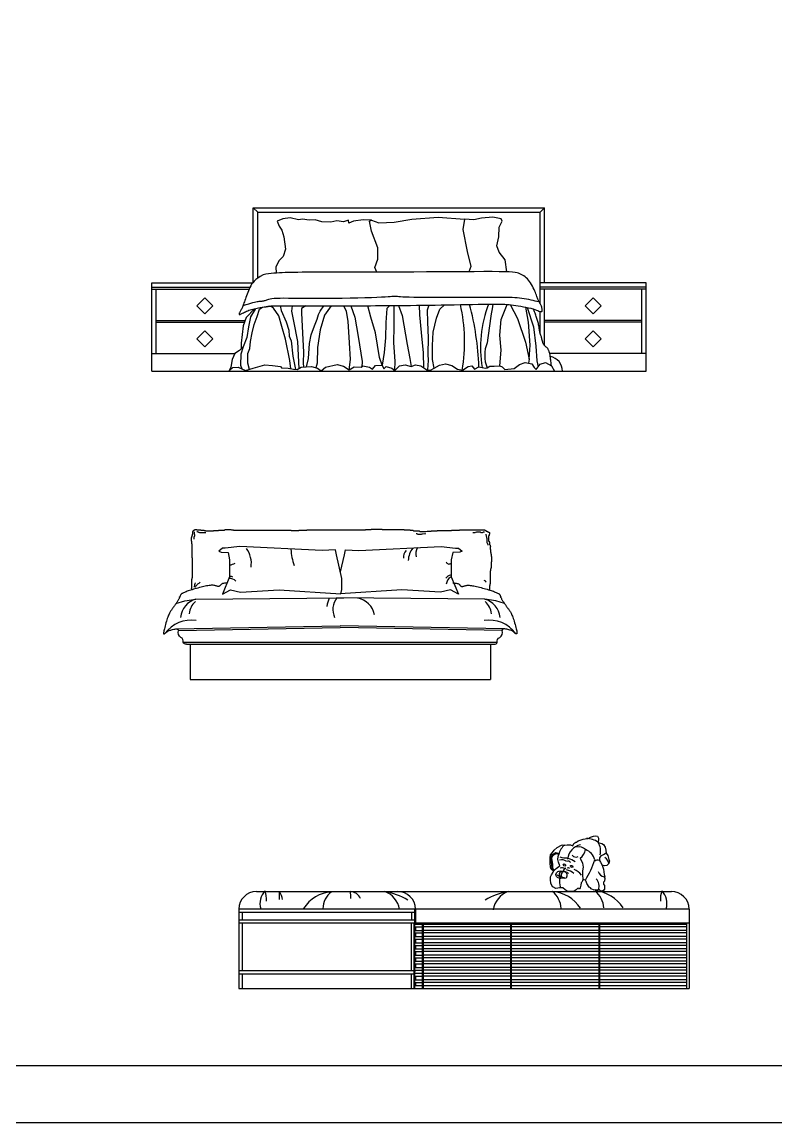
# Model space of a CAD drawing. Header units: inches. Extents: x 4.1 to 46.6, y 13.1 to 37.9.
# Drawn here: x 16.6 to 20.87, y 13.1 to 19.34 of the extents above; entities that cross this region are included whole.
import ezdxf

# ---------------------------------------------------------------- set-up
doc = ezdxf.new("R2010")
doc.units = ezdxf.units.IN
doc.header["$MEASUREMENT"] = 0
for name, color, linetype in [('02', 2, 'Continuous'), ('1', 1, 'Continuous'), ('4', 4, 'Continuous'), ('kadrbm', 4, 'Continuous')]:
    doc.layers.add(name, color=color, linetype=linetype)

# ---------------------------------------------------------------- blocks, each defined once
blk = doc.blocks.new('kadrbm')
at = {"layer": 'kadrbm', "color": 4}
blk.add_lwpolyline([(0, 0), (0, 24.7972), (21, 24.7972), (21, 0), (0, 0)], close=True, dxfattribs=at)
blk.add_lwpolyline([(20.6631, 0.3257), (20.6631, 24.4603), (0.3369, 24.4603), (0.3369, 0.3257), (20.6631, 0.3257)], dxfattribs=at)

msp = doc.modelspace()

# ---------------------------------------------------------------- linework, layer by layer
at = {"layer": '02'}
for p, q in [((17.9352, 18.2602), (17.9102, 18.2852)), ((19.5352, 18.2602), (19.5602, 18.2852)), ((17.3352, 17.8352), (17.8911, 17.8352)), ((20.1352, 17.8352), (19.5352, 17.8352)), ((17.3352, 17.8252), (17.8864, 17.8252)), ((17.3602, 17.4602), (17.3602, 17.8252)), ((20.1352, 17.8252), (19.5352, 17.8252)), ((19.5602, 17.5044), (19.5602, 17.8252)), ((20.1102, 17.4602), (20.1102, 17.8252)), ((17.3602, 17.6477), (17.8639, 17.6477)), ((20.1102, 17.6477), (19.5602, 17.6477)), ((17.3602, 17.6377), (17.8604, 17.6377)), ((20.1102, 17.6377), (19.5602, 17.6377)), ((17.5732, 16.4189), (17.5724, 16.4174)), ((17.5724, 16.4174), (17.5724, 16.4088)), ((17.5724, 16.4088), (17.5732, 16.408)), ((17.5747, 16.4213), (17.5732, 16.4189)), ((17.5755, 16.4228), (17.5747, 16.4213)), ((17.5755, 16.4493), (17.5755, 16.4368)), ((17.5755, 16.4368), (17.5763, 16.4353)), ((17.5763, 16.4259), (17.5755, 16.4244)), ((17.5755, 16.4244), (17.5755, 16.4228)), ((17.5763, 16.4353), (17.5763, 16.4259)), ((17.5895, 16.4524), (17.5911, 16.4524)), ((17.5911, 16.4524), (17.5926, 16.4516)), ((17.5926, 16.4516), (17.595, 16.4501)), ((17.595, 16.4501), (17.5981, 16.4493)), ((17.5981, 16.4493), (17.5997, 16.4485)), ((17.5997, 16.4485), (17.6012, 16.4485)), ((17.6012, 16.4485), (17.6059, 16.4462)), ((17.6059, 16.4462), (17.6418, 16.4462)), ((18.8316, 16.4399), (18.8372, 16.4399)), ((18.8372, 16.4399), (18.8387, 16.4383)), ((18.8387, 16.4383), (18.8419, 16.4375)), ((18.8419, 16.4375), (18.8435, 16.4367)), ((18.8435, 16.4367), (18.8627, 16.4375)), ((18.8459, 16.4367), (18.8475, 16.4359)), ((18.8531, 16.4359), (18.8547, 16.4367)), ((18.8563, 16.4367), (18.8579, 16.4375)), ((18.8627, 16.4375), (18.8667, 16.4383)), ((18.8667, 16.4383), (18.8683, 16.4391)), ((18.8683, 16.4391), (18.8874, 16.4399)), ((18.877, 16.4391), (18.8794, 16.4399)), ((19.1657, 16.4447), (19.1538, 16.4447)), ((19.1673, 16.4455), (19.1657, 16.4447)), ((19.1705, 16.4463), (19.1689, 16.4455)), ((19.1737, 16.4471), (19.1705, 16.4463)), ((19.1753, 16.4471), (19.1737, 16.4471)), ((19.1769, 16.4479), (19.1753, 16.4471)), ((19.1952, 16.4479), (19.1769, 16.4479)), ((19.2016, 16.4439), (19.1952, 16.4479)), ((19.1984, 16.4463), (19.1968, 16.4471)), ((19.2, 16.4447), (19.1984, 16.4463)), ((19.2048, 16.4447), (19.2032, 16.4439)), ((19.2064, 16.4447), (19.2048, 16.4447)), ((19.208, 16.4455), (19.2064, 16.4447)), ((19.2128, 16.4471), (19.2096, 16.4455)), ((19.2192, 16.4471), (19.2128, 16.4471)), ((19.2279, 16.4375), (19.2287, 16.4247)), ((19.2279, 16.4327), (19.2287, 16.4303)), ((19.2287, 16.4247), (19.2303, 16.4216)), ((19.2303, 16.4216), (19.2303, 16.4168)), ((19.2303, 16.4168), (19.2319, 16.4136)), ((19.2319, 16.4136), (19.2319, 16.4024)), ((19.2319, 16.4024), (19.2335, 16.3968)), ((19.2335, 16.3968), (19.2335, 16.3897)), ((19.2335, 16.3897), (19.2351, 16.3865)), ((19.2351, 16.3865), (19.2351, 16.3849)), ((19.2351, 16.3849), (19.2359, 16.3833)), ((19.2359, 16.3833), (19.2367, 16.3817)), ((19.2367, 16.3817), (19.2375, 16.3801)), ((19.2375, 16.3801), (19.2375, 16.3737)), ((17.5786, 16.1532), (17.5778, 16.1517)), ((17.5778, 16.1517), (17.5778, 16.1485)), ((17.5794, 16.1548), (17.5786, 16.1532)), ((17.5802, 16.1587), (17.5794, 16.1548)), ((17.581, 16.1618), (17.5802, 16.1602)), ((17.5802, 16.1602), (17.5802, 16.1587)), ((17.5895, 16.1485), (17.5919, 16.1524)), ((17.5919, 16.1524), (17.5934, 16.154)), ((17.5934, 16.154), (17.595, 16.1548)), ((17.595, 16.1548), (17.5965, 16.1563)), ((17.5965, 16.1563), (17.6004, 16.1579)), ((17.6004, 16.1579), (17.6028, 16.1595)), ((17.6028, 16.1595), (17.6059, 16.161)), ((17.6059, 16.161), (17.6075, 16.1626)), ((17.6075, 16.1626), (17.6082, 16.1641)), ((17.6082, 16.1641), (17.609, 16.1657)), ((19.2176, 16.1753), (19.2176, 16.1761)), ((19.2192, 16.1745), (19.2176, 16.1753)), ((19.22, 16.1729), (19.2192, 16.1745)), ((19.2216, 16.1729), (19.22, 16.1729)), ((19.2232, 16.1721), (19.2216, 16.1729)), ((19.224, 16.1705), (19.2232, 16.1721)), ((19.2255, 16.1697), (19.224, 16.1705)), ((19.2271, 16.1689), (19.2255, 16.1697)), ((19.2279, 16.1673), (19.2271, 16.1689)), ((19.2287, 16.1657), (19.2279, 16.1673)), ((17.5747, 16.1376), (17.5739, 16.1361)), ((17.5755, 16.1392), (17.5747, 16.1376)), ((17.5763, 16.1408), (17.5755, 16.1392)), ((17.5771, 16.1423), (17.5763, 16.1408)), ((17.5778, 16.1485), (17.5771, 16.147)), ((17.5771, 16.147), (17.5771, 16.1423)), ((17.581, 16.1384), (17.5825, 16.1392)), ((17.5825, 16.1392), (17.5849, 16.1423)), ((17.5849, 16.1423), (17.5895, 16.1485)), ((17.4927, 16.0784), (17.4927, 16.081)), ((19.3127, 16.0784), (19.3127, 16.081)), ((17.5135, 15.8243), (19.2919, 15.8243)), ((17.9283, 14.4127), (20.2783, 14.4127)), ((17.8283, 14.3127), (17.8283, 13.8627)), ((17.8283, 14.3127), (17.8283, 14.3127)), ((18.8233, 14.2947), (17.8283, 14.2947)), ((17.8463, 14.2947), (17.8463, 14.2507)), ((17.9283, 14.3127), (17.9283, 14.3127)), ((18.8053, 14.2947), (18.8053, 14.2507)), ((18.8283, 14.3127), (18.8283, 14.3127)), ((20.3783, 14.3127), (20.3783, 14.3127)), ((18.8233, 14.2507), (17.8283, 14.2507)), ((17.8463, 14.2327), (17.8463, 13.9627)), ((18.8043, 14.2327), (18.8043, 13.9627)), ((18.8193, 14.2327), (18.8193, 13.8627)), ((18.8223, 14.2327), (18.8223, 14.2327)), ((18.8223, 14.2277), (18.8683, 14.2277)), ((18.8683, 13.8627), (18.8683, 14.2327)), ((18.8733, 13.8627), (18.8733, 14.2327)), ((18.8733, 14.2277), (19.3683, 14.2277)), ((19.3683, 13.8627), (19.3683, 14.2327)), ((19.3733, 13.8627), (19.3733, 14.2327)), ((19.3733, 14.2277), (19.8683, 14.2277)), ((19.8683, 13.8627), (19.8683, 14.2327)), ((19.8733, 13.8627), (19.8733, 14.2327)), ((19.8733, 14.2277), (20.3658, 14.2277)), ((20.3658, 13.8627), (20.3658, 14.2327)), ((18.8223, 14.2127), (18.8683, 14.2127)), ((18.8223, 14.1927), (18.8683, 14.1927)), ((18.8223, 14.1777), (18.8683, 14.1777)), ((18.8223, 14.1577), (18.8683, 14.1577)), ((18.8283, 14.2127), (18.8283, 14.1927)), ((18.8283, 14.1777), (18.8283, 14.1577)), ((19.3683, 14.2127), (18.8733, 14.2127)), ((19.3683, 14.1927), (18.8733, 14.1927)), ((19.3683, 14.1777), (18.8733, 14.1777)), ((19.3683, 14.1577), (18.8733, 14.1577)), ((19.8683, 14.2127), (19.3733, 14.2127)), ((19.8683, 14.1927), (19.3733, 14.1927)), ((19.8683, 14.1777), (19.3733, 14.1777)), ((19.8683, 14.1577), (19.3733, 14.1577)), ((20.3658, 14.2127), (19.8733, 14.2127)), ((20.3658, 14.1927), (19.8733, 14.1927)), ((20.3658, 14.1777), (19.8733, 14.1777)), ((20.3658, 14.1577), (19.8733, 14.1577)), ((18.8223, 14.1427), (18.8683, 14.1427)), ((18.8223, 14.1227), (18.8683, 14.1227)), ((18.8223, 14.1077), (18.8683, 14.1077)), ((18.8283, 14.1427), (18.8283, 14.1227)), ((18.8283, 14.1077), (18.8283, 14.0877)), ((19.3683, 14.1427), (18.8733, 14.1427)), ((19.3683, 14.1227), (18.8733, 14.1227)), ((19.3683, 14.1077), (18.8733, 14.1077)), ((19.8683, 14.1427), (19.3733, 14.1427)), ((19.8683, 14.1227), (19.3733, 14.1227)), ((19.8683, 14.1077), (19.3733, 14.1077)), ((20.3658, 14.1427), (19.8733, 14.1427)), ((20.3658, 14.1227), (19.8733, 14.1227)), ((20.3658, 14.1077), (19.8733, 14.1077)), ((18.8223, 14.0877), (18.8683, 14.0877)), ((18.8223, 14.0727), (18.8683, 14.0727)), ((18.8223, 14.0527), (18.8683, 14.0527)), ((18.8223, 14.0377), (18.8683, 14.0377)), ((18.8283, 14.0727), (18.8283, 14.0527)), ((18.8283, 14.0377), (18.8283, 14.0177)), ((19.3683, 14.0877), (18.8733, 14.0877)), ((19.3683, 14.0727), (18.8733, 14.0727)), ((19.3683, 14.0527), (18.8733, 14.0527)), ((19.3683, 14.0377), (18.8733, 14.0377)), ((19.8683, 14.0877), (19.3733, 14.0877)), ((19.8683, 14.0727), (19.3733, 14.0727)), ((19.8683, 14.0527), (19.3733, 14.0527)), ((19.8683, 14.0377), (19.3733, 14.0377)), ((20.3658, 14.0877), (19.8733, 14.0877)), ((20.3658, 14.0727), (19.8733, 14.0727)), ((20.3658, 14.0527), (19.8733, 14.0527)), ((20.3658, 14.0377), (19.8733, 14.0377)), ((18.8223, 14.0177), (18.8683, 14.0177)), ((18.8223, 14.0027), (18.8683, 14.0027)), ((18.8223, 13.9827), (18.8683, 13.9827)), ((18.8283, 14.0027), (18.8283, 13.9827)), ((19.3683, 14.0177), (18.8733, 14.0177)), ((19.3683, 14.0027), (18.8733, 14.0027)), ((19.3683, 13.9827), (18.8733, 13.9827)), ((19.8683, 14.0177), (19.3733, 14.0177)), ((19.8683, 14.0027), (19.3733, 14.0027)), ((19.8683, 13.9827), (19.3733, 13.9827)), ((20.3658, 14.0177), (19.8733, 14.0177)), ((20.3658, 14.0027), (19.8733, 14.0027)), ((20.3658, 13.9827), (19.8733, 13.9827)), ((18.8193, 13.9627), (17.8283, 13.9627)), ((18.8193, 13.9447), (17.8283, 13.9447)), ((17.8463, 13.9447), (17.8463, 13.8627)), ((18.8043, 13.9447), (18.8043, 13.8627)), ((18.8223, 13.9677), (18.8683, 13.9677)), ((18.8223, 13.9627), (18.8283, 13.9627)), ((18.8223, 13.9327), (18.8683, 13.9327)), ((18.8223, 13.9127), (18.8683, 13.9127)), ((18.8683, 13.9477), (18.8264, 13.9477)), ((18.8283, 13.9677), (18.8283, 13.9627)), ((18.8283, 13.9327), (18.8283, 13.9127)), ((19.3683, 13.9677), (18.8733, 13.9677)), ((19.3683, 13.9477), (18.8733, 13.9477)), ((19.3683, 13.9327), (18.8733, 13.9327)), ((19.3683, 13.9127), (18.8733, 13.9127)), ((19.8683, 13.9677), (19.3733, 13.9677)), ((19.8683, 13.9477), (19.3733, 13.9477)), ((19.8683, 13.9327), (19.3733, 13.9327)), ((19.8683, 13.9127), (19.3733, 13.9127)), ((20.3658, 13.9677), (19.8733, 13.9677)), ((20.3658, 13.9477), (19.8733, 13.9477)), ((20.3658, 13.9327), (19.8733, 13.9327)), ((20.3658, 13.9127), (19.8733, 13.9127)), ((17.8283, 13.8627), (20.3783, 13.8627)), ((18.8223, 13.8977), (18.8683, 13.8977)), ((18.8683, 13.8777), (18.8223, 13.8777)), ((18.8283, 13.8977), (18.8283, 13.8777)), ((19.3683, 13.8977), (18.8733, 13.8977)), ((19.3683, 13.8777), (18.8733, 13.8777)), ((19.8683, 13.8977), (19.3733, 13.8977)), ((19.8683, 13.8777), (19.3733, 13.8777)), ((20.3658, 13.8977), (19.8733, 13.8977)), ((20.3658, 13.8777), (19.8733, 13.8777))]:
    msp.add_line(p, q, dxfattribs=at)
for points in [[(18.5799, 18.2147), (18.5326, 18.2175), (18.477, 18.2092), (18.4519, 18.198), (18.4492, 18.2147), (18.4214, 18.2064), (18.3824, 18.2119), (18.3491, 18.2036), (18.299, 18.2064), (18.2601, 18.2175), (18.2267, 18.2147), (18.1878, 18.2203), (18.1655, 18.2175), (18.1182, 18.2286), (18.0765, 18.223), (18.046, 18.2092), (18.0571, 18.1814), (18.071, 18.1591), (18.0821, 18.1202), (18.0932, 18.0508), (18.0793, 18.0091), (18.0571, 17.9869), (18.0376, 17.9508), (18.04, 17.9156)], [(18.6094, 17.9203), (18.5993, 17.948), (18.616, 17.9952), (18.616, 18.0591), (18.5799, 18.1536), (18.5687, 18.2092), (18.5799, 18.2147), (18.6216, 18.2008), (18.7078, 18.2036), (18.8079, 18.2203), (18.958, 18.2314), (19.1054, 18.2203), (19.0971, 18.1619), (19.1221, 18.0369), (19.1416, 17.9535), (19.1301, 17.9234)], [(19.3468, 17.9222), (19.3362, 17.9897), (19.3028, 18.0341), (19.2889, 18.0702), (19.3001, 18.1202), (19.3028, 18.1758), (19.3195, 18.2092), (19.314, 18.223), (19.2667, 18.2314), (19.2027, 18.2258), (19.1582, 18.2175), (19.1054, 18.2203)], [(17.9657, 17.906), (17.949, 17.8963), (17.9351, 17.8871), (17.9237, 17.8782), (17.9144, 17.8695), (17.9068, 17.8608), (17.9006, 17.8522), (17.8953, 17.8434), (17.8906, 17.8343), (17.8863, 17.825), (17.8822, 17.8154), (17.8783, 17.8058), (17.8747, 17.7962), (17.8713, 17.7867), (17.8681, 17.7776), (17.8651, 17.7688), (17.8623, 17.7606), (17.8597, 17.7531), (17.8573, 17.7461), (17.855, 17.7397), (17.8528, 17.7338), (17.8506, 17.7283), (17.8485, 17.7232), (17.8464, 17.7183), (17.8443, 17.7137), (17.8421, 17.7093), (17.8399, 17.7051), (17.8378, 17.7011), (17.8357, 17.6974), (17.8339, 17.694), (17.8323, 17.6909), (17.8309, 17.6881), (17.8299, 17.6858), (17.8294, 17.6838), (17.8292, 17.6823), (17.8295, 17.6812), (17.8303, 17.6805), (17.8315, 17.6803), (17.8333, 17.6805), (17.8355, 17.6812), (17.8383, 17.6823), (17.8416, 17.6839), (17.8454, 17.6859), (17.8497, 17.6883), (17.8545, 17.6908), (17.8598, 17.6936), (17.8656, 17.6964), (17.8717, 17.6992), (17.8783, 17.702), (17.8852, 17.7046), (17.8925, 17.707), (17.9001, 17.7093), (17.9078, 17.7115), (17.9158, 17.7135), (17.9238, 17.7153), (17.9319, 17.717), (17.94, 17.7186), (17.948, 17.72), (17.9559, 17.7212), (17.9635, 17.7224), (17.9707, 17.7234), (17.9774, 17.7243), (17.9836, 17.7252), (17.9891, 17.726), (17.9939, 17.7267), (17.9979, 17.7273), (18.0013, 17.728), (18.0047, 17.7285), (18.0083, 17.729), (18.0125, 17.7295), (18.0178, 17.7299), (18.0244, 17.7302), (18.0327, 17.7304), (18.0431, 17.7305), (18.0555, 17.7306), (18.0697, 17.7306), (18.0856, 17.7305), (18.103, 17.7305), (18.1218, 17.7304), (18.1418, 17.7304), (18.1629, 17.7304), (18.1849, 17.7304), (18.2076, 17.7304), (18.2306, 17.7305), (18.2537, 17.7306), (18.2765, 17.7307), (18.2989, 17.7308), (18.3205, 17.7308), (18.341, 17.7308), (18.3602, 17.7308), (18.3786, 17.7308), (18.3964, 17.7307), (18.4143, 17.7306), (18.4326, 17.7305), (18.4517, 17.7305), (18.4722, 17.7305), (18.4945, 17.7305), (18.5189, 17.7305), (18.5453, 17.7307), (18.5735, 17.7308), (18.6031, 17.731), (18.6341, 17.7313), (18.6661, 17.7315), (18.6989, 17.7318), (18.7322, 17.7321), (18.766, 17.7325), (18.8, 17.7328), (18.8344, 17.7332), (18.8691, 17.7336), (18.9041, 17.7341), (18.9394, 17.7345), (18.975, 17.735), (19.0109, 17.7356), (19.047, 17.7362), (19.0829, 17.7369), (19.1182, 17.7375), (19.1522, 17.7381), (19.1846, 17.7387), (19.2149, 17.7391), (19.2425, 17.7395), (19.2669, 17.7398), (19.2879, 17.7399), (19.3059, 17.7399), (19.3215, 17.7396), (19.3352, 17.7391), (19.3476, 17.7384), (19.3594, 17.7374), (19.3712, 17.7362), (19.3834, 17.7346), (19.3967, 17.7326), (19.4107, 17.7304), (19.4253, 17.7279), (19.4399, 17.7252), (19.4545, 17.7222), (19.4685, 17.7192), (19.4817, 17.7159), (19.4937, 17.7126), (19.5043, 17.7093), (19.5136, 17.7061), (19.5215, 17.7032), (19.5282, 17.7007), (19.5337, 17.6988), (19.5381, 17.6977), (19.5414, 17.6976), (19.5439, 17.6985), (19.5454, 17.7007), (19.5462, 17.7039), (19.5462, 17.7079), (19.5458, 17.7125), (19.5448, 17.7174), (19.5435, 17.7225), (19.5419, 17.7274), (19.5402, 17.732), (19.5384, 17.736), (19.5366, 17.7395), (19.5348, 17.7427), (19.533, 17.7457), (19.5312, 17.7484), (19.5294, 17.7512), (19.5277, 17.754), (19.5261, 17.757), (19.5246, 17.7603), (19.5231, 17.764), (19.5215, 17.768), (19.5199, 17.7726), (19.5181, 17.7778), (19.516, 17.7835), (19.5137, 17.79), (19.5109, 17.7972), (19.5078, 17.8052), (19.5042, 17.8139), (19.5002, 17.823), (19.4959, 17.8323), (19.4911, 17.8417), (19.486, 17.851), (19.4806, 17.8599), (19.4749, 17.8682), (19.4689, 17.8759), (19.4626, 17.8828), (19.456, 17.8891), (19.4493, 17.8948), (19.4423, 17.8998), (19.4352, 17.9043), (19.4279, 17.9082), (19.4205, 17.9116), (19.4129, 17.9144), (19.404, 17.9169), (19.3928, 17.9189), (19.3782, 17.9205), (19.3591, 17.9217), (19.3344, 17.9226), (19.303, 17.9232), (19.2638, 17.9236), (19.2161, 17.9236), (19.1608, 17.9235), (19.0993, 17.9232), (19.033, 17.9228), (18.9633, 17.9224), (18.8915, 17.9219), (18.8189, 17.9214), (18.747, 17.9209), (18.677, 17.9206), (18.6094, 17.9203), (18.5448, 17.9202), (18.4837, 17.92), (18.4264, 17.92), (18.3736, 17.9199), (18.3256, 17.9199), (18.283, 17.9199), (18.246, 17.9199), (18.2142, 17.9199), (18.1867, 17.9198), (18.1629, 17.9197), (18.142, 17.9195), (18.1234, 17.9192), (18.1063, 17.9189), (18.09, 17.9183), (18.0738, 17.9177), (18.0578, 17.9168), (18.0419, 17.9158), (18.0262, 17.9144), (18.0107, 17.9128), (17.9954, 17.9109), (17.9804, 17.9086), (17.9657, 17.906)], [(17.8526, 17.7327), (17.8695, 17.7378), (17.8841, 17.7421), (17.8966, 17.7456), (17.9073, 17.7484), (17.9165, 17.7506), (17.9245, 17.7523), (17.9315, 17.7537), (17.9379, 17.7547), (17.9439, 17.7555), (17.9496, 17.7561), (17.9549, 17.7566), (17.96, 17.7572), (17.9648, 17.7578), (17.9693, 17.7585), (17.9737, 17.7595), (17.9779, 17.7607), (17.982, 17.7622), (17.9864, 17.764), (17.9915, 17.7659), (17.9978, 17.7678), (18.0057, 17.7696), (18.0156, 17.7713), (18.0279, 17.7727), (18.0432, 17.7737), (18.0617, 17.7743), (18.0835, 17.7744), (18.1085, 17.7743), (18.1367, 17.774), (18.1679, 17.7736), (18.2023, 17.7731), (18.2396, 17.7728), (18.2799, 17.7727), (18.3229, 17.7728), (18.3677, 17.7732), (18.4131, 17.7738), (18.458, 17.7746), (18.5014, 17.7756), (18.542, 17.7766), (18.5788, 17.7778), (18.6106, 17.7789), (18.6367, 17.7801), (18.6575, 17.7812), (18.6736, 17.7823), (18.686, 17.7833), (18.6952, 17.7841), (18.702, 17.7847), (18.7072, 17.7851), (18.7115, 17.7852), (18.7156, 17.7851), (18.7203, 17.7847), (18.726, 17.7841), (18.7335, 17.7834), (18.7434, 17.7827), (18.7562, 17.7819), (18.7728, 17.7812), (18.7935, 17.7805), (18.819, 17.78), (18.8485, 17.7796), (18.8813, 17.7793), (18.9166, 17.7791), (18.9537, 17.779), (18.9916, 17.779), (19.0295, 17.7789), (19.0668, 17.7789), (19.1027, 17.7789), (19.1369, 17.7789), (19.1695, 17.7789), (19.2003, 17.7789), (19.2292, 17.7789), (19.2562, 17.7789), (19.2812, 17.7789), (19.304, 17.7789), (19.3247, 17.7789), (19.3435, 17.7789), (19.3606, 17.7787), (19.3763, 17.7784), (19.391, 17.7778), (19.4048, 17.777), (19.418, 17.7758), (19.431, 17.7742), (19.4439, 17.7723), (19.4567, 17.77), (19.4693, 17.7674), (19.4815, 17.7647), (19.4934, 17.7618), (19.5046, 17.759), (19.5152, 17.7564), (19.525, 17.7539)], [(17.9213, 17.7105), (17.8935, 17.6675), (17.8824, 17.6107), (17.8727, 17.5511), (17.8519, 17.497), (17.8311, 17.4776), (17.8061, 17.4596), (17.7909, 17.4263), (17.7825, 17.382), (17.7741, 17.3615)], [(17.9171, 17.7138), (17.87, 17.6648), (17.8533, 17.6176), (17.8422, 17.5178), (17.8422, 17.488)], [(17.8876, 17.3701), (17.8797, 17.4055), (17.8797, 17.4602), (17.8908, 17.4887), (17.8949, 17.5289), (17.9032, 17.5774), (17.9143, 17.6246), (17.9324, 17.6689), (17.9449, 17.7119), (17.9629, 17.7216), (18.0018, 17.7299)], [(18.123, 17.374), (18.1174, 17.4201), (18.093, 17.5404), (18.0721, 17.6137), (18.0546, 17.673), (18.0249, 17.7167), (18.0065, 17.7288)], [(18.0626, 17.7306), (18.0686, 17.7027), (18.0965, 17.6399), (18.1105, 17.5928), (18.114, 17.5579), (18.1244, 17.5317), (18.1332, 17.4445), (18.1488, 17.3701)], [(18.1699, 17.3755), (18.1663, 17.448), (18.1628, 17.5282), (18.1401, 17.6434), (18.1279, 17.6992), (18.1318, 17.7304)], [(18.2076, 17.7304), (18.1838, 17.7149), (18.1821, 17.6905), (18.189, 17.5753), (18.1943, 17.4672), (18.1925, 17.4079), (18.1945, 17.3829)], [(18.2106, 17.3841), (18.2222, 17.4323), (18.2275, 17.516), (18.2379, 17.5666), (18.2571, 17.6172), (18.2711, 17.6538), (18.2798, 17.6818), (18.2886, 17.6992), (18.3097, 17.7308)], [(18.3506, 17.7308), (18.313, 17.6765), (18.2886, 17.5945), (18.2728, 17.4933), (18.2711, 17.4044), (18.2641, 17.3797)], [(18.4531, 17.3677), (18.4614, 17.4253), (18.4544, 17.5213), (18.4475, 17.6434), (18.437, 17.6975), (18.4234, 17.7306)], [(18.462, 17.7305), (18.4859, 17.6661), (18.5033, 17.5562), (18.526, 17.4148), (18.5248, 17.3832)], [(18.6393, 17.3943), (18.6256, 17.4375), (18.6029, 17.5771), (18.5749, 17.6661), (18.5594, 17.7307)], [(18.6825, 17.7317), (18.6657, 17.7149), (18.6605, 17.6347), (18.6587, 17.5492), (18.6517, 17.4654), (18.6393, 17.3943)], [(18.7112, 17.363), (18.7129, 17.4166), (18.7059, 17.5213), (18.7076, 17.6155), (18.7076, 17.7079), (18.7074, 17.7319)], [(18.7322, 17.7321), (18.753, 17.6748), (18.781, 17.5108), (18.7967, 17.4323), (18.8035, 17.3865)], [(18.8765, 17.3785), (18.8735, 17.4637), (18.863, 17.5788), (18.8525, 17.6783), (18.8517, 17.7334)], [(18.9041, 17.7341), (18.8944, 17.7062), (18.8962, 17.6381), (18.8997, 17.5492), (18.8979, 17.4567), (18.9014, 17.4201), (18.8974, 17.3673)], [(18.9344, 17.3769), (18.9241, 17.4253), (18.9241, 17.5056), (18.9294, 17.5806), (18.9486, 17.6608), (18.966, 17.7114), (18.9929, 17.7353)], [(19.3068, 17.391), (19.3147, 17.4794), (19.306, 17.5632), (19.3147, 17.6521), (19.3476, 17.7384)], [(19.3653, 17.7368), (19.4073, 17.6591), (19.4526, 17.5248), (19.4719, 17.4271), (19.4687, 17.4051)], [(19.4719, 17.4271), (19.4788, 17.5073), (19.4684, 17.6382), (19.4545, 17.7222)], [(19.4615, 17.7207), (19.498, 17.6103), (19.5103, 17.5021), (19.5155, 17.4184), (19.5234, 17.3847)], [(19.5993, 17.391), (19.5979, 17.4006), (19.5967, 17.409), (19.5957, 17.4162), (19.5949, 17.4226), (19.5942, 17.4283), (19.5935, 17.4334), (19.5929, 17.4382), (19.5922, 17.4428), (19.5915, 17.4473), (19.5907, 17.4517), (19.5898, 17.4561), (19.5888, 17.4604), (19.5878, 17.4645), (19.5866, 17.4685), (19.5854, 17.4723), (19.584, 17.4758), (19.5826, 17.4791), (19.581, 17.4821), (19.5794, 17.485), (19.5776, 17.4876), (19.5758, 17.49), (19.5739, 17.4922), (19.5718, 17.4943), (19.5697, 17.4962), (19.5675, 17.4981), (19.5653, 17.4999), (19.563, 17.5018), (19.5607, 17.5038), (19.5585, 17.5062), (19.5564, 17.5089), (19.5543, 17.512), (19.5524, 17.5157), (19.5507, 17.5201), (19.5491, 17.5249), (19.5477, 17.5301), (19.5463, 17.5354), (19.5451, 17.5406), (19.5439, 17.5457), (19.5428, 17.5504), (19.5417, 17.5546), (19.5405, 17.5581), (19.5394, 17.5611), (19.5383, 17.5637), (19.5372, 17.5663), (19.5362, 17.5689), (19.5351, 17.5718), (19.5341, 17.5752), (19.5331, 17.5793), (19.5321, 17.5841), (19.5312, 17.5897), (19.5302, 17.5958), (19.5293, 17.6024), (19.5283, 17.6092), (19.5272, 17.616), (19.526, 17.6228), (19.5247, 17.6294), (19.5234, 17.6356), (19.5218, 17.6416), (19.5202, 17.6473), (19.5185, 17.653), (19.5166, 17.6586), (19.5146, 17.6643), (19.5125, 17.6702), (19.5103, 17.6763), (19.508, 17.6827), (19.5057, 17.6892), (19.5035, 17.6955), (19.5014, 17.7013), (19.4997, 17.7063), (19.4983, 17.7102), (19.4974, 17.7128), (19.497, 17.7137)], [(17.8519, 17.497), (17.8394, 17.4568), (17.838, 17.3931), (17.8445, 17.3724)], [(17.7741, 17.3615), (17.7945, 17.3802), (17.8242, 17.3833), (17.8445, 17.3724), (17.8664, 17.363), (17.9087, 17.3771), (17.9759, 17.3959), (18.0182, 17.3927), (18.0636, 17.3865), (18.0698, 17.3787), (18.1074, 17.3771), (18.1386, 17.3708), (18.159, 17.3693), (18.1809, 17.3818), (18.2403, 17.3865), (18.2732, 17.3771), (18.2935, 17.3615), (18.3186, 17.3818), (18.3843, 17.3974), (18.4202, 17.388), (18.4531, 17.3677), (18.4812, 17.3849), (18.5204, 17.3833), (18.5313, 17.3896), (18.5689, 17.3833), (18.5845, 17.3708), (18.6017, 17.3927), (18.6393, 17.3943), (18.6486, 17.3724), (18.6627, 17.3865), (18.6956, 17.3771), (18.7112, 17.363), (18.7378, 17.3896), (18.7707, 17.3959), (18.8035, 17.3865), (18.828, 17.3957), (18.8593, 17.3894), (18.8937, 17.3675), (18.9141, 17.366), (18.9344, 17.3769), (18.9641, 17.3941), (18.9986, 17.4019), (19.0345, 17.3925), (19.0674, 17.3707), (19.094, 17.366), (19.1268, 17.3863), (19.1487, 17.3894), (19.1628, 17.3707), (19.1879, 17.3847), (19.2254, 17.3769), (19.2348, 17.3785), (19.2504, 17.3879), (19.2739, 17.3879), (19.3068, 17.391), (19.3193, 17.3847), (19.3349, 17.3691), (19.3881, 17.3754), (19.4178, 17.3972), (19.4491, 17.4082), (19.4882, 17.4019), (19.5007, 17.3816), (19.5117, 17.3691), (19.5352, 17.4004), (19.5649, 17.4082), (19.5993, 17.391), (19.6159, 17.3602)], [(17.4857, 15.8904), (18.4018, 15.908)], [(19.3197, 15.8904), (18.4035, 15.908)], [(19.8633, 14.6916), (19.8697, 14.6881), (19.8841, 14.6841), (19.894, 14.6784), (19.9027, 14.6645), (19.9064, 14.6468), (19.908, 14.6289), (19.9173, 14.6157), (19.9247, 14.5937), (19.9267, 14.5865), (19.9229, 14.5708), (19.9125, 14.5604), (19.8999, 14.5586), (19.8869, 14.5621), (19.8944, 14.5387), (19.8979, 14.5089), (19.9004, 14.4965), (19.8974, 14.4935), (19.9019, 14.4879), (19.9001, 14.471), (19.894, 14.4651), (19.8943, 14.4544), (19.8998, 14.4463), (19.8996, 14.4335), (19.8984, 14.4254), (19.8949, 14.4197), (19.8881, 14.4144), (19.8758, 14.4166), (19.8698, 14.4234), (19.8658, 14.423), (19.8588, 14.4197), (19.8479, 14.422), (19.8413, 14.4207), (19.824, 14.4271), (19.8206, 14.4341), (19.8116, 14.438), (19.7984, 14.4574), (19.7952, 14.4699), (19.7918, 14.4776), (19.7829, 14.4794), (19.7765, 14.4835), (19.7742, 14.4726), (19.7716, 14.465), (19.7665, 14.4618), (19.7657, 14.449), (19.7631, 14.4414), (19.7618, 14.4339), (19.757, 14.4281), (19.7523, 14.4284), (19.7499, 14.4322), (19.7455, 14.4291), (19.7388, 14.4218), (19.7282, 14.4141), (19.7237, 14.4123), (19.7116, 14.4125), (19.6996, 14.4121), (19.6887, 14.4144), (19.6759, 14.4219), (19.6641, 14.4335), (19.6567, 14.4341), (19.644, 14.4342), (19.6348, 14.432), (19.6236, 14.4303), (19.6068, 14.4388), (19.6007, 14.4462), (19.5948, 14.459), (19.593, 14.4789), (19.5927, 14.4963), (19.5983, 14.5075), (19.6083, 14.5218), (19.6104, 14.5287), (19.598, 14.5389), (19.5936, 14.5505), (19.5907, 14.5743), (19.5915, 14.5864), (19.5911, 14.6051), (19.5929, 14.6213), (19.6038, 14.6344), (19.6147, 14.6461), (19.6313, 14.6617), (19.6555, 14.6747), (19.6639, 14.6775), (19.6741, 14.6758), (19.6873, 14.6777), (19.7076, 14.6762), (19.7194, 14.6713), (19.7261, 14.6853), (19.7368, 14.6924), (19.7409, 14.6921), (19.7501, 14.7003), (19.7781, 14.7083), (19.7892, 14.7113), (19.7964, 14.7133), (19.8018, 14.7125), (19.8058, 14.7129), (19.8191, 14.7208), (19.836, 14.7264), (19.8492, 14.7283), (19.8602, 14.7254), (19.8658, 14.7152), (19.866, 14.7059), (19.8642, 14.6963), (19.8633, 14.6916)], [(19.6415, 14.6276), (19.623, 14.6319), (19.6008, 14.6181), (19.5934, 14.6019), (19.599, 14.5644), (19.6002, 14.5435), (19.6118, 14.5304)], [(19.6403, 14.6225), (19.6239, 14.6263), (19.605, 14.6144), (19.5989, 14.6012), (19.6043, 14.5649), (19.6054, 14.5456), (19.6158, 14.534)], [(19.6104, 14.5287), (19.6257, 14.5435), (19.6408, 14.5536), (19.6464, 14.5582), (19.6378, 14.5781), (19.635, 14.5939), (19.6361, 14.6107), (19.6403, 14.6225)], [(19.7614, 14.6011), (19.7748, 14.5729), (19.7782, 14.5512), (19.7741, 14.5307), (19.7745, 14.5047), (19.7765, 14.4835)], [(19.908, 14.6289), (19.8941, 14.6202), (19.8785, 14.6154), (19.8703, 14.6026), (19.8704, 14.5879), (19.8773, 14.5785), (19.8869, 14.5621)], [(19.6759, 14.5667), (19.6789, 14.5625), (19.6787, 14.5588), (19.6753, 14.5567), (19.6688, 14.5582), (19.6667, 14.5616), (19.666, 14.566), (19.6674, 14.5682), (19.6689, 14.5689), (19.6721, 14.5679), (19.6759, 14.5667)], [(19.7157, 14.5586), (19.7204, 14.5531), (19.7199, 14.5496), (19.7158, 14.549), (19.7113, 14.5496), (19.7079, 14.5527), (19.7058, 14.5574), (19.7063, 14.5609), (19.7116, 14.5606), (19.7157, 14.5586)], [(19.6562, 14.5263), (19.6699, 14.5263), (19.6746, 14.5253), (19.6792, 14.5222), (19.6821, 14.5193), (19.6853, 14.5112), (19.6856, 14.5002), (19.6816, 14.489), (19.6737, 14.4866), (19.6608, 14.4882), (19.6527, 14.4865), (19.6457, 14.4868), (19.6335, 14.4922), (19.6266, 14.4982), (19.6242, 14.5088), (19.6276, 14.5192), (19.6342, 14.5251), (19.6407, 14.5277), (19.6511, 14.5294), (19.6562, 14.5263)]]:
    msp.add_lwpolyline(points, dxfattribs=at)
for points in [[(17.681, 17.73), (17.6355, 17.7755), (17.59, 17.73), (17.6355, 17.6845)], [(19.7894, 17.73), (19.8349, 17.7755), (19.8804, 17.73), (19.8349, 17.6845)], [(17.681, 17.5425), (17.6355, 17.588), (17.59, 17.5425), (17.6355, 17.497)], [(19.7894, 17.5425), (19.8349, 17.588), (19.8804, 17.5425), (19.8349, 17.497)]]:
    msp.add_lwpolyline(points, close=True, dxfattribs=at)
for centre, radius, start, end in [((18.1542, 17.5236), 0.9529, 350.48063, 12.93386), ((17.5876, 17.3265), 1.6013, 2.08255, 14.88139), ((19.8736, 17.4953), 0.6768, 158.84866, 189.74009), ((23.9753, 16.927), 4.778, 170.20624, 172.85553), ((19.4075, 17.4504), 0.187, 157.71552, 202.60163), ((19.5765, 17.3604), 0.0842, 359.90526, 78.73452), ((17.7572, 16.272), 0.1418, 350.60134, 36.48248), ((18.3704, 16.355), 0.2471, 180.95811, 202.67978), ((18.8106, 16.3077), 0.0497, 134.16147, 188.91915), ((18.9074, 16.283), 0.12, 141.43008, 177.40356), ((18.8972, 16.3246), 0.0669, 147.29577, 193.75278), ((19.0189, 16.2841), 0.0165, 195.31781, 307.86174), ((17.7663, 16.337), 0.0753, 277.72408, 302.18915), ((17.7719, 16.1263), 0.06, 48.72974, 89.25052), ((17.7839, 16.1807), 0.016, 46.0883, 115.01381), ((19.0392, 16.1569), 0.0495, 105.22523, 142.07886), ((19.0586, 16.1477), 0.0558, 125.5447, 174.89455), ((17.6183, 15.9521), 0.1215, 105.95357, 173.83867), ((17.6445, 15.9793), 0.0977, 129.64368, 176.07317), ((18.5003, 16.0028), 0.1756, 155.86769, 171.90673), ((18.4679, 16.0097), 0.1072, 141.99576, 205.04903), ((18.4802, 15.9581), 0.1185, 10.85391, 80.31834), ((19.1871, 15.9521), 0.1215, 6.16133, 74.04643), ((19.1608, 15.9793), 0.0977, 3.92683, 50.35632), ((17.5581, 15.766), 0.1839, 80.96717, 143.99323), ((19.2473, 15.766), 0.1839, 36.00677, 99.03283), ((19.7286, 14.6039), 0.0902, 127.15982, 168.11365), ((19.7869, 14.5819), 0.0984, 104.2449, 171.56415), ((19.7542, 14.6103), 0.0546, 46.72315, 103.44575), ((19.7939, 14.5919), 0.1215, 55.12309, 88.81963), ((19.7837, 14.6426), 0.0935, 346.65284, 31.54993), ((19.6767, 14.6765), 0.0734, 246.19606, 280.54987), ((19.666, 14.4949), 0.1085, 52.0926, 74.70046), ((19.7386, 14.6381), 0.0304, 222.21932, 292.62406), ((19.7161, 14.6628), 0.0765, 306.27581, 350.42358), ((19.7615, 14.5703), 0.0852, 14.81557, 69.30855), ((19.8848, 14.5704), 0.0381, 0.62694, 63.34578), ((19.7441, 14.4681), 0.0997, 129.23094, 199.87289), ((19.6583, 14.5479), 0.0442, 56.19447, 107.16429), ((19.6559, 14.5086), 0.0377, 61.14623, 101.55469), ((19.6771, 14.469), 0.066, 43.90693, 83.37765), ((19.6921, 14.5667), 0.0178, 31.62021, 113.93047), ((19.6931, 14.5364), 0.0105, 40.81816, 118.06852), ((19.6893, 14.4438), 0.1012, 37.93569, 68.06448), ((19.416, 14.7212), 0.4469, 326.99278, 343.20761), ((19.8589, 14.5696), 0.0216, 57.90255, 135.09859), ((19.6409, 14.5114), 0.00927, 193.25126, 283.78447), ((19.659, 14.5083), 0.017, 112.99458, 200.40008), ((19.6556, 14.5024), 0.0125, 180.07092, 287.43873), ((19.6681, 14.5054), 0.014, 131.11936, 293.22464), ((19.5383, 14.2084), 0.3449, 62.68962, 66.18551), ((19.8038, 14.4416), 0.0648, 343.27209, 41.62287), ((19.9052, 14.5368), 0.0423, 193.68321, 261.34798), ((17.9283, 14.3127), 0.1, 90, 180), ((18.0468, 14.3452), 0.0993, 134.81091, 197.59854), ((17.837, 14.3691), 0.1474, 355.90801, 18.41184), ((17.9934, 14.3626), 0.0814, 2.79237, 37.49262), ((17.3574, 14.3779), 0.7014, 359.07245, 2.79514), ((18.3709, 14.2015), 0.2106, 94.91109, 146.83131), ((18.4329, 14.3097), 0.1293, 128.20828, 177.44659), ((18.4569, 14.3471), 0.0657, 23.37069, 88.02975), ((18.2835, 14.3814), 0.1784, 357.34631, 10.10805), ((18.6088, 14.2889), 0.132, 10.38925, 69.6825), ((18.5785, 14.0069), 0.4129, 59.93986, 79.37852), ((18.7283, 14.3127), 0.1, 0, 90), ((19.4296, 14.0069), 0.4129, 100.62148, 120.06014), ((19.3993, 14.2889), 0.132, 110.3175, 171.5692), ((19.5246, 14.3111), 0.1293, 2.55341, 51.79172), ((19.5866, 14.2029), 0.2106, 33.16869, 85.08891), ((19.766, 14.314), 0.1293, 2.55341, 51.79172), ((19.828, 14.2058), 0.2106, 33.16869, 85.08891), ((20.3634, 14.3691), 0.1474, 161.58816, 184.09199), ((20.1536, 14.3452), 0.0993, 342.40146, 45.18909), ((20.2783, 14.3127), 0.1, 0, 90)]:
    msp.add_arc(centre, radius, start, end, dxfattribs=at)
at = {"layer": '1'}
msp.add_line((17.3352, 17.3602), (20.1352, 17.3602), dxfattribs=at)
at = {"layer": '4'}
for p, q in [((17.9102, 18.2852), (19.5602, 18.2852)), ((17.9102, 17.8602), (17.9102, 18.2852)), ((19.5602, 17.8602), (19.5602, 18.2852)), ((17.9352, 18.2602), (19.5352, 18.2602)), ((17.9352, 17.8871), (17.9352, 18.2602)), ((19.5352, 17.742), (19.5352, 18.2602)), ((17.3352, 17.8602), (17.9064, 17.8602)), ((17.3352, 17.3602), (17.3352, 17.8602)), ((20.1352, 17.8602), (19.5352, 17.8602)), ((20.1352, 17.3602), (20.1352, 17.8602)), ((19.5352, 17.5715), (19.5352, 17.6984)), ((17.3352, 17.4602), (17.807, 17.4602)), ((20.1352, 17.4602), (19.5889, 17.4602)), ((17.5311, 15.8143), (19.2742, 15.8143)), ((17.5527, 15.8143), (17.5527, 15.6143)), ((19.2527, 15.8143), (19.2527, 15.6143)), ((17.5527, 15.6143), (19.2527, 15.6143)), ((20.3783, 14.3127), (17.8283, 14.3127)), ((18.8233, 14.3127), (18.8223, 13.8627)), ((18.8283, 14.3127), (18.8283, 14.2327)), ((20.3783, 14.3127), (20.3783, 13.8627)), ((20.3783, 14.2327), (17.8283, 14.2327))]:
    msp.add_line(p, q, dxfattribs=at)
for points in [[(17.5582, 16.1257), (17.5602, 16.1277), (17.5602, 16.1296), (17.5621, 16.1316), (17.5621, 16.1821), (17.5641, 16.184), (17.5641, 16.1898), (17.566, 16.1918), (17.566, 16.3005), (17.5641, 16.3025), (17.5641, 16.3821), (17.5621, 16.3821), (17.5621, 16.3976), (17.5602, 16.3976), (17.5602, 16.4171), (17.5621, 16.419), (17.5621, 16.4229), (17.5641, 16.4248), (17.5641, 16.4287), (17.566, 16.4287), (17.566, 16.4365), (17.568, 16.4365), (17.568, 16.452), (17.5699, 16.452), (17.5699, 16.4559), (17.5718, 16.4559), (17.5718, 16.4578), (17.5738, 16.4578), (17.5738, 16.4598), (17.5757, 16.4598), (17.5757, 16.4617), (17.5796, 16.4617), (17.5796, 16.4637), (17.5874, 16.4637), (17.5893, 16.4617), (17.6107, 16.4617), (17.6126, 16.4598), (17.6301, 16.4598), (17.6321, 16.4578), (17.6379, 16.4578), (17.6399, 16.4559), (17.6846, 16.4559), (17.6865, 16.4578), (17.7137, 16.4578), (17.7156, 16.4598), (17.7448, 16.4598), (17.7506, 16.4637), (17.7837, 16.4637), (17.7856, 16.4617), (17.7953, 16.4617), (17.7973, 16.4598), (18.1218, 16.4598), (18.1237, 16.4578), (18.1684, 16.4578), (18.1704, 16.4598), (18.2131, 16.4598), (18.2151, 16.4617), (18.5455, 16.4617), (18.5474, 16.4637), (18.5785, 16.4637), (18.5804, 16.4656), (18.6387, 16.4656), (18.6407, 16.4637), (18.7631, 16.4637), (18.7651, 16.4617), (18.7961, 16.4617), (18.7981, 16.4598), (18.8136, 16.4598), (18.8195, 16.4559), (18.8486, 16.4559), (18.8544, 16.452), (18.8875, 16.452), (18.8953, 16.454), (18.9166, 16.454), (18.9186, 16.4559), (18.9516, 16.4559), (18.9536, 16.4578), (19.0332, 16.4578), (19.0352, 16.4598), (19.0779, 16.4598), (19.0799, 16.4617), (19.2217, 16.4617), (19.2217, 16.4598), (19.2256, 16.4598), (19.2256, 16.4578), (19.2276, 16.4578), (19.2276, 16.4559), (19.2295, 16.4559), (19.2295, 16.454), (19.2353, 16.454), (19.2353, 16.452), (19.2373, 16.452), (19.2392, 16.4501), (19.2412, 16.4501), (19.2431, 16.4481), (19.2451, 16.4481), (19.2451, 16.4462), (19.247, 16.4462), (19.247, 16.4365), (19.2451, 16.4365), (19.2451, 16.4287), (19.2431, 16.4268), (19.2431, 16.3976), (19.2451, 16.3976), (19.2451, 16.3918), (19.247, 16.3918), (19.247, 16.3763), (19.2489, 16.3763), (19.2509, 16.3743), (19.2529, 16.3663), (19.2523, 16.365), (19.2516, 16.3628), (19.2516, 16.3606), (19.2518, 16.3594), (19.2519, 16.3579), (19.2521, 16.3565), (19.2525, 16.355), (19.2525, 16.3505), (19.2528, 16.3493), (19.2528, 16.3453), (19.2532, 16.3437), (19.2532, 16.3409), (19.2534, 16.3395), (19.2534, 16.338), (19.2541, 16.3355), (19.2541, 16.3343), (19.2545, 16.3328), (19.2547, 16.3314), (19.255, 16.3299), (19.2554, 16.3286), (19.2556, 16.3276), (19.2559, 16.3259), (19.2563, 16.3245), (19.2566, 16.3229), (19.2568, 16.3216), (19.257, 16.3205), (19.2572, 16.3189), (19.2572, 16.3158), (19.2574, 16.3147), (19.2574, 16.3126), (19.2577, 16.3115), (19.2585, 16.3093), (19.259, 16.308), (19.2597, 16.307), (19.2597, 16.3055), (19.2587, 16.3044), (19.2587, 16.2792), (19.2567, 16.2772), (19.2567, 16.2461), (19.2548, 16.2461), (19.2548, 16.2403), (19.2528, 16.2384), (19.2528, 16.2287), (19.2509, 16.2267), (19.2509, 16.1549), (19.2489, 16.1549), (19.2489, 16.1452), (19.247, 16.1432), (19.2472, 16.1205)], [(17.7516, 16.358), (17.7354, 16.358), (17.7146, 16.3406), (17.7273, 16.3354), (17.7679, 16.3322), (17.776, 16.2916), (17.776, 16.1942), (17.7355, 16.0972), (17.7807, 16.1208), (17.8374, 16.1088), (18.056, 16.1211), (18.4057, 16.0978), (18.4123, 16.1241), (18.4123, 16.1856), (18.3816, 16.3195), (18.375, 16.3482), (18.2998, 16.3451), (17.8329, 16.3661), (17.7516, 16.358)], [(19.0558, 16.358), (19.072, 16.358), (19.0929, 16.3406), (19.0802, 16.3354), (19.0395, 16.3322), (19.0314, 16.2916), (19.0314, 16.1942), (19.0719, 16.0972), (19.0267, 16.1208), (18.97, 16.1088), (18.7514, 16.1211), (18.4017, 16.0978), (18.4016, 16.0981)], [(18.4037, 16.2232), (18.4258, 16.3195), (18.4324, 16.3482), (18.5076, 16.3451), (18.9745, 16.3661), (19.0558, 16.358)], [(17.7648, 16.1601), (17.7549, 16.1599), (17.7471, 16.1592), (17.7409, 16.1581), (17.7363, 16.1567), (17.7328, 16.155), (17.7302, 16.1532), (17.7281, 16.1513), (17.7264, 16.1494), (17.7247, 16.1475), (17.723, 16.1458), (17.7212, 16.1442), (17.7194, 16.1428), (17.7175, 16.1416), (17.7154, 16.1408), (17.7133, 16.1403), (17.711, 16.1402), (17.7085, 16.1406), (17.7058, 16.1413), (17.7028, 16.1422), (17.6996, 16.1433), (17.696, 16.1444), (17.6921, 16.1455), (17.6878, 16.1464), (17.6831, 16.147), (17.6779, 16.1472), (17.6723, 16.1471), (17.6663, 16.1466), (17.6598, 16.1458), (17.653, 16.1448), (17.6458, 16.1435), (17.6383, 16.1419), (17.6304, 16.1402), (17.6222, 16.1383), (17.6138, 16.1362), (17.6052, 16.134), (17.5966, 16.1317), (17.588, 16.1294), (17.5795, 16.127), (17.5713, 16.1246), (17.5633, 16.1221), (17.5558, 16.1198), (17.5486, 16.1174), (17.5419, 16.1151), (17.5356, 16.1129), (17.5298, 16.1108), (17.5245, 16.1087), (17.5198, 16.1067), (17.5155, 16.1048), (17.5118, 16.1031), (17.5087, 16.1013), (17.506, 16.0997), (17.5037, 16.098), (17.5017, 16.0963), (17.5001, 16.0945), (17.4987, 16.0926), (17.4974, 16.0905), (17.4964, 16.0883), (17.4954, 16.086), (17.4945, 16.0835), (17.4935, 16.0808), (17.4926, 16.078), (17.4915, 16.0752), (17.4902, 16.0722), (17.4888, 16.0691), (17.4871, 16.066), (17.4853, 16.0628), (17.4832, 16.0596), (17.4811, 16.0564), (17.4789, 16.0533), (17.4768, 16.0502), (17.4746, 16.0472), (17.4726, 16.0443), (17.4707, 16.0415), (17.4689, 16.0389), (17.4672, 16.0363), (17.4655, 16.0338), (17.4638, 16.0314), (17.4622, 16.0289), (17.4604, 16.0265), (17.4587, 16.024), (17.4568, 16.0214), (17.4548, 16.0187), (17.4527, 16.016), (17.4506, 16.0131), (17.4484, 16.0101), (17.4462, 16.007), (17.444, 16.0037), (17.4417, 16.0003), (17.4395, 15.9966), (17.4372, 15.9927), (17.4349, 15.9885), (17.4326, 15.9839), (17.4302, 15.9788), (17.4278, 15.9731), (17.4254, 15.9667), (17.4229, 15.9596), (17.4203, 15.9518), (17.4177, 15.9434), (17.4152, 15.9346), (17.4127, 15.9258), (17.4104, 15.9171), (17.4083, 15.9087), (17.4064, 15.901), (17.4048, 15.8942), (17.4036, 15.8884), (17.4027, 15.8836), (17.4021, 15.8797), (17.4018, 15.8767), (17.4019, 15.8744), (17.4022, 15.8729), (17.4028, 15.872), (17.4037, 15.8716), (17.4048, 15.8717), (17.4061, 15.8722), (17.4076, 15.873), (17.4093, 15.8741), (17.4111, 15.8754), (17.4131, 15.8769), (17.4151, 15.8786), (17.4172, 15.8802), (17.4193, 15.8819), (17.4215, 15.8836), (17.4239, 15.8853), (17.4266, 15.887), (17.4297, 15.8886), (17.4332, 15.8903), (17.4373, 15.892), (17.442, 15.8937), (17.4473, 15.8953), (17.453, 15.8969), (17.459, 15.8982), (17.4649, 15.8992), (17.4705, 15.8998), (17.4755, 15.8999), (17.4797, 15.8994), (17.4829, 15.8981), (17.4849, 15.896), (17.4857, 15.8932), (17.4857, 15.8904)], [(19.0405, 16.1601), (19.0504, 16.1599), (19.0583, 16.1592), (19.0644, 16.1581), (19.0691, 16.1567), (19.0726, 16.155), (19.0752, 16.1532), (19.0772, 16.1513), (19.079, 16.1494), (19.0807, 16.1475), (19.0824, 16.1458), (19.0841, 16.1442), (19.086, 16.1428), (19.0879, 16.1416), (19.0899, 16.1408), (19.0921, 16.1403), (19.0944, 16.1402), (19.0969, 16.1406), (19.0996, 16.1413), (19.1026, 16.1422), (19.1058, 16.1433), (19.1093, 16.1444), (19.1132, 16.1455), (19.1175, 16.1464), (19.1223, 16.147), (19.1274, 16.1472), (19.133, 16.1471), (19.1391, 16.1466), (19.1455, 16.1458), (19.1523, 16.1448), (19.1595, 16.1435), (19.1671, 16.1419), (19.175, 16.1402), (19.1832, 16.1383), (19.1916, 16.1362), (19.2002, 16.134), (19.2088, 16.1317), (19.2174, 16.1294), (19.2258, 16.127), (19.2341, 16.1246), (19.242, 16.1221), (19.2496, 16.1198), (19.2567, 16.1174), (19.2635, 16.1151), (19.2697, 16.1129), (19.2755, 16.1108), (19.2808, 16.1087), (19.2856, 16.1067), (19.2898, 16.1048), (19.2935, 16.1031), (19.2967, 16.1013), (19.2994, 16.0997), (19.3017, 16.098), (19.3037, 16.0963), (19.3053, 16.0945), (19.3067, 16.0926), (19.3079, 16.0905), (19.309, 16.0883), (19.31, 16.086), (19.3109, 16.0835), (19.3118, 16.0808), (19.3128, 16.078), (19.3139, 16.0752), (19.3151, 16.0722), (19.3166, 16.0691), (19.3182, 16.066), (19.3201, 16.0628), (19.3221, 16.0596), (19.3242, 16.0564), (19.3264, 16.0533), (19.3286, 16.0502), (19.3307, 16.0472), (19.3328, 16.0443), (19.3347, 16.0415), (19.3365, 16.0389), (19.3382, 16.0363), (19.3399, 16.0338), (19.3415, 16.0314), (19.3432, 16.0289), (19.3449, 16.0265), (19.3467, 16.024), (19.3486, 16.0214), (19.3506, 16.0187), (19.3526, 16.016), (19.3548, 16.0131), (19.3569, 16.0101), (19.3591, 16.007), (19.3614, 16.0037), (19.3636, 16.0003), (19.3659, 15.9966), (19.3682, 15.9927), (19.3705, 15.9885), (19.3728, 15.9839), (19.3751, 15.9788), (19.3775, 15.9731), (19.38, 15.9667), (19.3825, 15.9596), (19.385, 15.9518), (19.3876, 15.9434), (19.3902, 15.9346), (19.3926, 15.9258), (19.395, 15.9171), (19.3971, 15.9087), (19.399, 15.901), (19.4006, 15.8942), (19.4018, 15.8884), (19.4027, 15.8836), (19.4033, 15.8797), (19.4035, 15.8767), (19.4035, 15.8744), (19.4031, 15.8729), (19.4025, 15.872), (19.4017, 15.8716), (19.4006, 15.8717), (19.3992, 15.8722), (19.3977, 15.873), (19.396, 15.8741), (19.3942, 15.8754), (19.3923, 15.8769), (19.3903, 15.8786), (19.3882, 15.8802), (19.3861, 15.8819), (19.3838, 15.8836), (19.3814, 15.8853), (19.3787, 15.887), (19.3756, 15.8886), (19.3721, 15.8903), (19.3681, 15.892), (19.3634, 15.8937), (19.3581, 15.8953), (19.3523, 15.8969), (19.3464, 15.8982), (19.3405, 15.8992), (19.3349, 15.8998), (19.3299, 15.8999), (19.3256, 15.8994), (19.3224, 15.8981), (19.3205, 15.896), (19.3196, 15.8932), (19.3197, 15.8904)], [(17.472, 16.0434), (17.5219, 16.06), (17.5849, 16.069)], [(17.5849, 16.069), (18.4219, 16.0757)], [(19.2205, 16.069), (18.3834, 16.0757)], [(19.3334, 16.0434), (19.2835, 16.06), (19.2205, 16.069)], [(17.4705, 15.8998), (18.4017, 15.918)], [(19.3299, 15.8999), (18.4037, 15.918)]]:
    msp.add_lwpolyline(points, dxfattribs=at)
for points in [[(17.5311, 15.8143, -0.463806), (17.5135, 15.8243, 0.326762), (17.4999, 15.8523, -0.365785), (17.4857, 15.8904)], [(19.2742, 15.8143, 0.463806), (19.2919, 15.8243, -0.326762), (19.3055, 15.8523, 0.365785), (19.3197, 15.8904)]]:
    msp.add_lwpolyline(points, format="xyb", dxfattribs=at)

# ---------------------------------------------------------------- block references
at = {"layer": 'kadrbm'}
msp.add_blockref('kadrbm', (4.141, 13.1016), dxfattribs=at)

doc.saveas('drawing.dxf')
